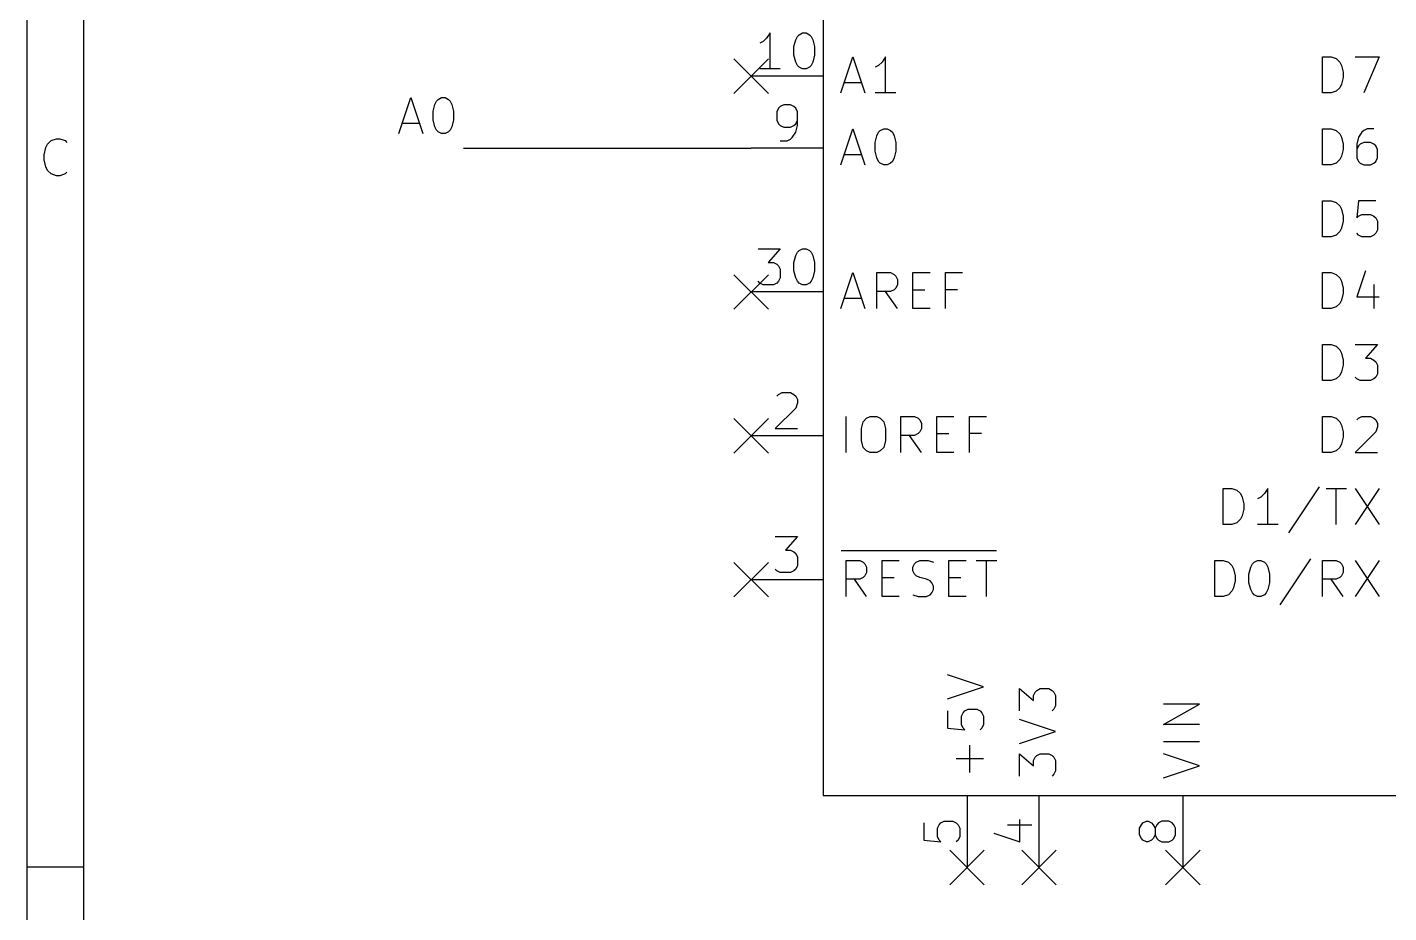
# Model space of a CAD drawing. Extents: x 0.4 to 11.3, y -7.9 to -0.4.
# Drawn here: x 0.394 to 2.286, y -6.363 to -5.132 of the extents above; entities that cross this region are included whole.
import ezdxf

# ---------------------------------------------------------------- set-up
doc = ezdxf.new("R2010")
doc.units = 0
doc.header["$MEASUREMENT"] = 0
for name, color, linetype in [('BLUE2', 5, 'CONTINUOUS'), ('CYAN2', 4, 'CONTINUOUS'), ('GRAY1', 251, 'CONTINUOUS'), ('GREEN3', 91, 'CONTINUOUS'), ('LYELLOW', 51, 'CONTINUOUS'), ('RED2', 1, 'CONTINUOUS'), ('RED3', 11, 'CONTINUOUS')]:
    doc.layers.add(name, color=color, linetype=linetype)

msp = doc.modelspace()

# ---------------------------------------------------------------- linework, layer by layer
at = {"layer": 'BLUE2', "linetype": 'CONTINUOUS'}
for p, q in [((1.376, -5.176), (1.424, -5.224)), ((1.424, -5.176), (1.376, -5.224)), ((1.376, -5.476), (1.424, -5.524)), ((1.424, -5.476), (1.376, -5.524)), ((1.376, -5.676), (1.424, -5.724)), ((1.424, -5.676), (1.376, -5.724)), ((1.376, -5.876), (1.424, -5.924)), ((1.424, -5.876), (1.376, -5.924)), ((1.676, -6.276), (1.724, -6.324)), ((1.724, -6.276), (1.676, -6.324)), ((1.776, -6.276), (1.824, -6.324)), ((1.824, -6.276), (1.776, -6.324)), ((1.976, -6.276), (2.024, -6.324)), ((2.024, -6.276), (1.976, -6.324))]:
    msp.add_line(p, q, dxfattribs=at)
at = {"layer": 'CYAN2', "linetype": 'CONTINUOUS'}
for p, q in [((1.5248, -5.2231), (1.5414, -5.1731)), ((1.5248, -5.2231), (1.5414, -5.1731)), ((1.5414, -5.1731), (1.5581, -5.2231)), ((1.5414, -5.1731), (1.5581, -5.2231)), ((1.5771, -5.185), (1.5724, -5.1874)), ((1.5771, -5.185), (1.5724, -5.1874)), ((1.5819, -5.1803), (1.5771, -5.185)), ((1.5819, -5.1803), (1.5771, -5.185)), ((1.5867, -5.1731), (1.5819, -5.1803)), ((1.5867, -5.1731), (1.5819, -5.1803)), ((1.5867, -5.2231), (1.5867, -5.1731)), ((1.5867, -5.2231), (1.5867, -5.1731)), ((2.1943, -5.2231), (2.1943, -5.1731)), ((2.1943, -5.1731), (2.2062, -5.1731)), ((2.1943, -5.2231), (2.1943, -5.1731)), ((2.1943, -5.1731), (2.2062, -5.1731)), ((2.2062, -5.1731), (2.2133, -5.1755)), ((2.2062, -5.1731), (2.2133, -5.1755)), ((2.2133, -5.1755), (2.2181, -5.1803)), ((2.2133, -5.1755), (2.2181, -5.1803)), ((2.2181, -5.1803), (2.2205, -5.185)), ((2.2181, -5.1803), (2.2205, -5.185)), ((2.2205, -5.185), (2.2229, -5.1946)), ((2.2205, -5.185), (2.2229, -5.1946)), ((2.2395, -5.1731), (2.2729, -5.1731)), ((2.2395, -5.1731), (2.2729, -5.1731)), ((2.2729, -5.1731), (2.2514, -5.2231)), ((2.2729, -5.1731), (2.2514, -5.2231)), ((2.2229, -5.2017), (2.2205, -5.2112)), ((2.2229, -5.2017), (2.2205, -5.2112)), ((2.2229, -5.1946), (2.2229, -5.2017)), ((2.2229, -5.1946), (2.2229, -5.2017)), ((1.5295, -5.2088), (1.5533, -5.2088)), ((1.5295, -5.2088), (1.5533, -5.2088)), ((1.601, -5.2231), (1.5724, -5.2231)), ((1.601, -5.2231), (1.5724, -5.2231)), ((2.2062, -5.2231), (2.1943, -5.2231)), ((2.2062, -5.2231), (2.1943, -5.2231)), ((2.2133, -5.2208), (2.2062, -5.2231)), ((2.2133, -5.2208), (2.2062, -5.2231)), ((2.2181, -5.216), (2.2133, -5.2208)), ((2.2181, -5.216), (2.2133, -5.2208)), ((2.2205, -5.2112), (2.2181, -5.216)), ((2.2205, -5.2112), (2.2181, -5.216)), ((1.5248, -5.3231), (1.5414, -5.2731)), ((1.5248, -5.3231), (1.5414, -5.2731)), ((1.5414, -5.2731), (1.5581, -5.3231)), ((1.5414, -5.2731), (1.5581, -5.3231)), ((1.5748, -5.2827), (1.5771, -5.2779)), ((1.5748, -5.2827), (1.5771, -5.2779)), ((1.5771, -5.2779), (1.5795, -5.2755)), ((1.5771, -5.2779), (1.5795, -5.2755)), ((1.5795, -5.2755), (1.5843, -5.2731)), ((1.5795, -5.2755), (1.5843, -5.2731)), ((1.5843, -5.2731), (1.589, -5.2731)), ((1.5843, -5.2731), (1.589, -5.2731)), ((1.589, -5.2731), (1.5938, -5.2755)), ((1.589, -5.2731), (1.5938, -5.2755)), ((1.5938, -5.2755), (1.5962, -5.2779)), ((1.5938, -5.2755), (1.5962, -5.2779)), ((1.5962, -5.2779), (1.5986, -5.2827)), ((1.5962, -5.2779), (1.5986, -5.2827)), ((2.1943, -5.3231), (2.1943, -5.2731)), ((2.1943, -5.2731), (2.2062, -5.2731)), ((2.1943, -5.3231), (2.1943, -5.2731)), ((2.1943, -5.2731), (2.2062, -5.2731)), ((2.2062, -5.2731), (2.2133, -5.2755)), ((2.2062, -5.2731), (2.2133, -5.2755)), ((2.2133, -5.2755), (2.2181, -5.2803)), ((2.2133, -5.2755), (2.2181, -5.2803)), ((2.249, -5.2779), (2.2443, -5.285)), ((2.249, -5.2779), (2.2443, -5.285)), ((2.2514, -5.2755), (2.249, -5.2779)), ((2.2514, -5.2755), (2.249, -5.2779)), ((2.2562, -5.2731), (2.2514, -5.2755)), ((2.2562, -5.2731), (2.2514, -5.2755)), ((2.2657, -5.2731), (2.2562, -5.2731)), ((2.2657, -5.2731), (2.2562, -5.2731)), ((1.5724, -5.2922), (1.5748, -5.2827)), ((1.5724, -5.2922), (1.5748, -5.2827)), ((1.5724, -5.3041), (1.5724, -5.2922)), ((1.5724, -5.3041), (1.5724, -5.2922)), ((1.5986, -5.2827), (1.601, -5.2922)), ((1.5986, -5.2827), (1.601, -5.2922)), ((1.601, -5.2922), (1.601, -5.3041)), ((1.601, -5.2922), (1.601, -5.3041)), ((2.2181, -5.2803), (2.2205, -5.285)), ((2.2181, -5.2803), (2.2205, -5.285)), ((2.2205, -5.285), (2.2229, -5.2946)), ((2.2205, -5.285), (2.2229, -5.2946)), ((2.2229, -5.2946), (2.2229, -5.3017)), ((2.2229, -5.2946), (2.2229, -5.3017)), ((2.2443, -5.285), (2.2419, -5.2946)), ((2.2443, -5.285), (2.2419, -5.2946)), ((2.2419, -5.2946), (2.2419, -5.3136)), ((2.2419, -5.2946), (2.2419, -5.3136)), ((2.2443, -5.2969), (2.2419, -5.3017)), ((2.2443, -5.2969), (2.2419, -5.3017)), ((2.2467, -5.2946), (2.2443, -5.2969)), ((2.2467, -5.2946), (2.2443, -5.2969)), ((2.2514, -5.2922), (2.2467, -5.2946)), ((2.2514, -5.2922), (2.2467, -5.2946)), ((2.261, -5.2922), (2.2514, -5.2922)), ((2.261, -5.2922), (2.2514, -5.2922)), ((2.2657, -5.2946), (2.261, -5.2922)), ((2.2657, -5.2946), (2.261, -5.2922)), ((2.2681, -5.2969), (2.2657, -5.2946)), ((2.2681, -5.2969), (2.2657, -5.2946)), ((2.2705, -5.3017), (2.2681, -5.2969)), ((2.2705, -5.3017), (2.2681, -5.2969)), ((1.5295, -5.3088), (1.5533, -5.3088)), ((1.5295, -5.3088), (1.5533, -5.3088)), ((1.5748, -5.3136), (1.5724, -5.3041)), ((1.5748, -5.3136), (1.5724, -5.3041)), ((1.5771, -5.3184), (1.5748, -5.3136)), ((1.5771, -5.3184), (1.5748, -5.3136)), ((1.5986, -5.3136), (1.5962, -5.3184)), ((1.5986, -5.3136), (1.5962, -5.3184)), ((1.601, -5.3041), (1.5986, -5.3136)), ((1.601, -5.3041), (1.5986, -5.3136)), ((2.2181, -5.316), (2.2133, -5.3208)), ((2.2181, -5.316), (2.2133, -5.3208)), ((2.2205, -5.3112), (2.2181, -5.316)), ((2.2205, -5.3112), (2.2181, -5.316)), ((2.2229, -5.3017), (2.2205, -5.3112)), ((2.2229, -5.3017), (2.2205, -5.3112)), ((2.2419, -5.3136), (2.2443, -5.3184)), ((2.2419, -5.3136), (2.2443, -5.3184)), ((2.2681, -5.3184), (2.2705, -5.3136)), ((2.2681, -5.3184), (2.2705, -5.3136)), ((2.2705, -5.3136), (2.2705, -5.3017)), ((2.2705, -5.3136), (2.2705, -5.3017)), ((1.5795, -5.3208), (1.5771, -5.3184)), ((1.5795, -5.3208), (1.5771, -5.3184)), ((1.5843, -5.3231), (1.5795, -5.3208)), ((1.5843, -5.3231), (1.5795, -5.3208)), ((1.589, -5.3231), (1.5843, -5.3231)), ((1.589, -5.3231), (1.5843, -5.3231)), ((1.5938, -5.3208), (1.589, -5.3231)), ((1.5938, -5.3208), (1.589, -5.3231)), ((1.5962, -5.3184), (1.5938, -5.3208)), ((1.5962, -5.3184), (1.5938, -5.3208)), ((2.2062, -5.3231), (2.1943, -5.3231)), ((2.2062, -5.3231), (2.1943, -5.3231)), ((2.2133, -5.3208), (2.2062, -5.3231)), ((2.2133, -5.3208), (2.2062, -5.3231)), ((2.2443, -5.3184), (2.2467, -5.3208)), ((2.2443, -5.3184), (2.2467, -5.3208)), ((2.2467, -5.3208), (2.2514, -5.3231)), ((2.2467, -5.3208), (2.2514, -5.3231)), ((2.2514, -5.3231), (2.261, -5.3231)), ((2.2514, -5.3231), (2.261, -5.3231)), ((2.261, -5.3231), (2.2657, -5.3208)), ((2.261, -5.3231), (2.2657, -5.3208)), ((2.2657, -5.3208), (2.2681, -5.3184)), ((2.2657, -5.3208), (2.2681, -5.3184)), ((2.1943, -5.4231), (2.1943, -5.3731)), ((2.1943, -5.3731), (2.2062, -5.3731)), ((2.1943, -5.4231), (2.1943, -5.3731)), ((2.1943, -5.3731), (2.2062, -5.3731)), ((2.2062, -5.3731), (2.2133, -5.3755)), ((2.2062, -5.3731), (2.2133, -5.3755)), ((2.2443, -5.3731), (2.2419, -5.3969)), ((2.2443, -5.3731), (2.2419, -5.3969)), ((2.2681, -5.3731), (2.2443, -5.3731)), ((2.2681, -5.3731), (2.2443, -5.3731)), ((2.2133, -5.3755), (2.2181, -5.3803)), ((2.2133, -5.3755), (2.2181, -5.3803)), ((2.2181, -5.3803), (2.2205, -5.385)), ((2.2181, -5.3803), (2.2205, -5.385)), ((2.2205, -5.385), (2.2229, -5.3946)), ((2.2205, -5.385), (2.2229, -5.3946)), ((2.2443, -5.3946), (2.249, -5.3922)), ((2.2443, -5.3946), (2.249, -5.3922)), ((2.249, -5.3922), (2.261, -5.3922)), ((2.249, -5.3922), (2.261, -5.3922)), ((2.261, -5.3922), (2.2657, -5.3946)), ((2.261, -5.3922), (2.2657, -5.3946)), ((2.2205, -5.4112), (2.2181, -5.416)), ((2.2205, -5.4112), (2.2181, -5.416)), ((2.2229, -5.4017), (2.2205, -5.4112)), ((2.2229, -5.4017), (2.2205, -5.4112)), ((2.2229, -5.3946), (2.2229, -5.4017)), ((2.2229, -5.3946), (2.2229, -5.4017)), ((2.2419, -5.3969), (2.2443, -5.3946)), ((2.2419, -5.3969), (2.2443, -5.3946)), ((2.2657, -5.3946), (2.2681, -5.3969)), ((2.2657, -5.3946), (2.2681, -5.3969)), ((2.2681, -5.3969), (2.2705, -5.4017)), ((2.2681, -5.3969), (2.2705, -5.4017)), ((2.2705, -5.4017), (2.2705, -5.4136)), ((2.2705, -5.4017), (2.2705, -5.4136)), ((2.2062, -5.4231), (2.1943, -5.4231)), ((2.2062, -5.4231), (2.1943, -5.4231)), ((2.2133, -5.4208), (2.2062, -5.4231)), ((2.2133, -5.4208), (2.2062, -5.4231)), ((2.2181, -5.416), (2.2133, -5.4208)), ((2.2181, -5.416), (2.2133, -5.4208)), ((2.2443, -5.4208), (2.2419, -5.4184)), ((2.2443, -5.4208), (2.2419, -5.4184)), ((2.249, -5.4231), (2.2443, -5.4208)), ((2.249, -5.4231), (2.2443, -5.4208)), ((2.261, -5.4231), (2.249, -5.4231)), ((2.261, -5.4231), (2.249, -5.4231)), ((2.2657, -5.4208), (2.261, -5.4231)), ((2.2657, -5.4208), (2.261, -5.4231)), ((2.2681, -5.4184), (2.2657, -5.4208)), ((2.2681, -5.4184), (2.2657, -5.4208)), ((2.2705, -5.4136), (2.2681, -5.4184)), ((2.2705, -5.4136), (2.2681, -5.4184)), ((1.5248, -5.5231), (1.5414, -5.4731)), ((1.5248, -5.5231), (1.5414, -5.4731)), ((1.5414, -5.4731), (1.5581, -5.5231)), ((1.5414, -5.4731), (1.5581, -5.5231)), ((1.5748, -5.5231), (1.5748, -5.4731)), ((1.5748, -5.4731), (1.5938, -5.4731)), ((1.5748, -5.5231), (1.5748, -5.4731)), ((1.5748, -5.4731), (1.5938, -5.4731)), ((1.5938, -5.4731), (1.5986, -5.4755)), ((1.5938, -5.4731), (1.5986, -5.4755)), ((1.5986, -5.4755), (1.601, -5.4779)), ((1.5986, -5.4755), (1.601, -5.4779)), ((1.601, -5.4779), (1.6033, -5.4827)), ((1.601, -5.4779), (1.6033, -5.4827)), ((1.6033, -5.4827), (1.6033, -5.4898)), ((1.6033, -5.4827), (1.6033, -5.4898)), ((1.6248, -5.5231), (1.6248, -5.4731)), ((1.6248, -5.4731), (1.6486, -5.4731)), ((1.6248, -5.5231), (1.6248, -5.4731)), ((1.6248, -5.4731), (1.6486, -5.4731)), ((1.67, -5.5231), (1.67, -5.4731)), ((1.67, -5.4731), (1.6938, -5.4731)), ((1.67, -5.5231), (1.67, -5.4731)), ((1.67, -5.4731), (1.6938, -5.4731)), ((2.1943, -5.5231), (2.1943, -5.4731)), ((2.1943, -5.4731), (2.2062, -5.4731)), ((2.1943, -5.5231), (2.1943, -5.4731)), ((2.1943, -5.4731), (2.2062, -5.4731)), ((2.2062, -5.4731), (2.2133, -5.4755)), ((2.2062, -5.4731), (2.2133, -5.4755)), ((2.2133, -5.4755), (2.2181, -5.4803)), ((2.2133, -5.4755), (2.2181, -5.4803)), ((2.2181, -5.4803), (2.2205, -5.485)), ((2.2181, -5.4803), (2.2205, -5.485)), ((2.2205, -5.485), (2.2229, -5.4946)), ((2.2205, -5.485), (2.2229, -5.4946)), ((2.2538, -5.4708), (2.2419, -5.5065)), ((2.2538, -5.4708), (2.2419, -5.5065)), ((1.5938, -5.4993), (1.5748, -5.4993)), ((1.5938, -5.4993), (1.5748, -5.4993)), ((1.6033, -5.5231), (1.5867, -5.4993)), ((1.6033, -5.5231), (1.5867, -5.4993)), ((1.5986, -5.4969), (1.5938, -5.4993)), ((1.5986, -5.4969), (1.5938, -5.4993)), ((1.601, -5.4946), (1.5986, -5.4969)), ((1.601, -5.4946), (1.5986, -5.4969)), ((1.6033, -5.4898), (1.601, -5.4946)), ((1.6033, -5.4898), (1.601, -5.4946)), ((1.6248, -5.4969), (1.6414, -5.4969)), ((1.6248, -5.4969), (1.6414, -5.4969)), ((1.6867, -5.4969), (1.67, -5.4969)), ((1.6867, -5.4969), (1.67, -5.4969)), ((2.2229, -5.5017), (2.2205, -5.5112)), ((2.2229, -5.5017), (2.2205, -5.5112)), ((2.2229, -5.4946), (2.2229, -5.5017)), ((2.2229, -5.4946), (2.2229, -5.5017)), ((2.2419, -5.5065), (2.2729, -5.5065)), ((2.2419, -5.5065), (2.2729, -5.5065)), ((2.2657, -5.4898), (2.2657, -5.5231)), ((2.2657, -5.4898), (2.2657, -5.5231)), ((1.5295, -5.5088), (1.5533, -5.5088)), ((1.5295, -5.5088), (1.5533, -5.5088)), ((1.6486, -5.5231), (1.6248, -5.5231)), ((1.6486, -5.5231), (1.6248, -5.5231)), ((2.2062, -5.5231), (2.1943, -5.5231)), ((2.2062, -5.5231), (2.1943, -5.5231)), ((2.2133, -5.5208), (2.2062, -5.5231)), ((2.2133, -5.5208), (2.2062, -5.5231)), ((2.2181, -5.516), (2.2133, -5.5208)), ((2.2181, -5.516), (2.2133, -5.5208)), ((2.2205, -5.5112), (2.2181, -5.516)), ((2.2205, -5.5112), (2.2181, -5.516)), ((2.1943, -5.6231), (2.1943, -5.5731)), ((2.1943, -5.5731), (2.2062, -5.5731)), ((2.1943, -5.6231), (2.1943, -5.5731)), ((2.1943, -5.5731), (2.2062, -5.5731)), ((2.2062, -5.5731), (2.2133, -5.5755)), ((2.2062, -5.5731), (2.2133, -5.5755)), ((2.2133, -5.5755), (2.2181, -5.5803)), ((2.2133, -5.5755), (2.2181, -5.5803)), ((2.2181, -5.5803), (2.2205, -5.585)), ((2.2181, -5.5803), (2.2205, -5.585)), ((2.2395, -5.5731), (2.2705, -5.5731)), ((2.2395, -5.5731), (2.2705, -5.5731)), ((2.2705, -5.5731), (2.2538, -5.5922)), ((2.2705, -5.5731), (2.2538, -5.5922)), ((2.2205, -5.585), (2.2229, -5.5946)), ((2.2205, -5.585), (2.2229, -5.5946)), ((2.2229, -5.6017), (2.2205, -5.6112)), ((2.2229, -5.6017), (2.2205, -5.6112)), ((2.2229, -5.5946), (2.2229, -5.6017)), ((2.2229, -5.5946), (2.2229, -5.6017)), ((2.2538, -5.5922), (2.261, -5.5922)), ((2.2538, -5.5922), (2.261, -5.5922)), ((2.261, -5.5922), (2.2657, -5.5946)), ((2.261, -5.5922), (2.2657, -5.5946)), ((2.2657, -5.5946), (2.2681, -5.5969)), ((2.2657, -5.5946), (2.2681, -5.5969)), ((2.2681, -5.5969), (2.2705, -5.6017)), ((2.2681, -5.5969), (2.2705, -5.6017)), ((2.2705, -5.6017), (2.2705, -5.6136)), ((2.2705, -5.6017), (2.2705, -5.6136)), ((2.2133, -5.6208), (2.2062, -5.6231)), ((2.2133, -5.6208), (2.2062, -5.6231)), ((2.2181, -5.616), (2.2133, -5.6208)), ((2.2181, -5.616), (2.2133, -5.6208)), ((2.2205, -5.6112), (2.2181, -5.616)), ((2.2205, -5.6112), (2.2181, -5.616)), ((2.2419, -5.6208), (2.2395, -5.6184)), ((2.2419, -5.6208), (2.2395, -5.6184)), ((2.2467, -5.6231), (2.2419, -5.6208)), ((2.2467, -5.6231), (2.2419, -5.6208)), ((2.2657, -5.6208), (2.261, -5.6231)), ((2.2657, -5.6208), (2.261, -5.6231)), ((2.2681, -5.6184), (2.2657, -5.6208)), ((2.2681, -5.6184), (2.2657, -5.6208)), ((2.2705, -5.6136), (2.2681, -5.6184)), ((2.2705, -5.6136), (2.2681, -5.6184)), ((2.2062, -5.6231), (2.1943, -5.6231)), ((2.2062, -5.6231), (2.1943, -5.6231)), ((2.261, -5.6231), (2.2467, -5.6231)), ((2.261, -5.6231), (2.2467, -5.6231)), ((1.5319, -5.7231), (1.5319, -5.6731)), ((1.5319, -5.7231), (1.5319, -5.6731)), ((1.5557, -5.6803), (1.5605, -5.6755)), ((1.5557, -5.6803), (1.5605, -5.6755)), ((1.5605, -5.6755), (1.5652, -5.6731)), ((1.5605, -5.6755), (1.5652, -5.6731)), ((1.5652, -5.6731), (1.5748, -5.6731)), ((1.5652, -5.6731), (1.5748, -5.6731)), ((1.5748, -5.6731), (1.5795, -5.6755)), ((1.5748, -5.6731), (1.5795, -5.6755)), ((1.5795, -5.6755), (1.5843, -5.6803)), ((1.5795, -5.6755), (1.5843, -5.6803)), ((1.6081, -5.7231), (1.6081, -5.6731)), ((1.6081, -5.6731), (1.6271, -5.6731)), ((1.6081, -5.7231), (1.6081, -5.6731)), ((1.6081, -5.6731), (1.6271, -5.6731)), ((1.6271, -5.6731), (1.6319, -5.6755)), ((1.6271, -5.6731), (1.6319, -5.6755)), ((1.6319, -5.6755), (1.6343, -5.6779)), ((1.6319, -5.6755), (1.6343, -5.6779)), ((1.6581, -5.7231), (1.6581, -5.6731)), ((1.6581, -5.6731), (1.6819, -5.6731)), ((1.6581, -5.7231), (1.6581, -5.6731)), ((1.6581, -5.6731), (1.6819, -5.6731)), ((1.7033, -5.7231), (1.7033, -5.6731)), ((1.7033, -5.6731), (1.7271, -5.6731)), ((1.7033, -5.7231), (1.7033, -5.6731)), ((1.7033, -5.6731), (1.7271, -5.6731)), ((2.1943, -5.7231), (2.1943, -5.6731)), ((2.1943, -5.6731), (2.2062, -5.6731)), ((2.1943, -5.7231), (2.1943, -5.6731)), ((2.1943, -5.6731), (2.2062, -5.6731)), ((2.2062, -5.6731), (2.2133, -5.6755)), ((2.2062, -5.6731), (2.2133, -5.6755)), ((2.2133, -5.6755), (2.2181, -5.6803)), ((2.2133, -5.6755), (2.2181, -5.6803)), ((2.2419, -5.6779), (2.2443, -5.6755)), ((2.2419, -5.6779), (2.2443, -5.6755)), ((2.2443, -5.6755), (2.249, -5.6731)), ((2.2443, -5.6755), (2.249, -5.6731)), ((2.249, -5.6731), (2.261, -5.6731)), ((2.249, -5.6731), (2.261, -5.6731)), ((2.261, -5.6731), (2.2657, -5.6755)), ((2.261, -5.6731), (2.2657, -5.6755)), ((2.2657, -5.6755), (2.2681, -5.6779)), ((2.2657, -5.6755), (2.2681, -5.6779)), ((1.5533, -5.6898), (1.5557, -5.6803)), ((1.5533, -5.6898), (1.5557, -5.6803)), ((1.5533, -5.7065), (1.5533, -5.6898)), ((1.5533, -5.7065), (1.5533, -5.6898)), ((1.5843, -5.6803), (1.5867, -5.6898)), ((1.5843, -5.6803), (1.5867, -5.6898)), ((1.5867, -5.6898), (1.5867, -5.7065)), ((1.5867, -5.6898), (1.5867, -5.7065)), ((1.6343, -5.6946), (1.6319, -5.6969)), ((1.6343, -5.6946), (1.6319, -5.6969)), ((1.6343, -5.6779), (1.6367, -5.6827)), ((1.6343, -5.6779), (1.6367, -5.6827)), ((1.6367, -5.6898), (1.6343, -5.6946)), ((1.6367, -5.6898), (1.6343, -5.6946)), ((1.6367, -5.6827), (1.6367, -5.6898)), ((1.6367, -5.6827), (1.6367, -5.6898)), ((2.2181, -5.6803), (2.2205, -5.685)), ((2.2181, -5.6803), (2.2205, -5.685)), ((2.2205, -5.685), (2.2229, -5.6946)), ((2.2205, -5.685), (2.2229, -5.6946)), ((2.2229, -5.6946), (2.2229, -5.7017)), ((2.2229, -5.6946), (2.2229, -5.7017)), ((2.2681, -5.6946), (2.2395, -5.7231)), ((2.2681, -5.6946), (2.2395, -5.7231)), ((2.2681, -5.6779), (2.2705, -5.6827)), ((2.2681, -5.6779), (2.2705, -5.6827)), ((2.2705, -5.6874), (2.2681, -5.6946)), ((2.2705, -5.6874), (2.2681, -5.6946)), ((2.2705, -5.6827), (2.2705, -5.6874)), ((2.2705, -5.6827), (2.2705, -5.6874)), ((1.5557, -5.716), (1.5533, -5.7065)), ((1.5557, -5.716), (1.5533, -5.7065)), ((1.5867, -5.7065), (1.5843, -5.716)), ((1.5867, -5.7065), (1.5843, -5.716)), ((1.6271, -5.6993), (1.6081, -5.6993)), ((1.6271, -5.6993), (1.6081, -5.6993)), ((1.6367, -5.7231), (1.62, -5.6993)), ((1.6367, -5.7231), (1.62, -5.6993)), ((1.6319, -5.6969), (1.6271, -5.6993)), ((1.6319, -5.6969), (1.6271, -5.6993)), ((1.6581, -5.6969), (1.6748, -5.6969)), ((1.6581, -5.6969), (1.6748, -5.6969)), ((1.72, -5.6969), (1.7033, -5.6969)), ((1.72, -5.6969), (1.7033, -5.6969)), ((2.2205, -5.7112), (2.2181, -5.716)), ((2.2205, -5.7112), (2.2181, -5.716)), ((2.2229, -5.7017), (2.2205, -5.7112)), ((2.2229, -5.7017), (2.2205, -5.7112)), ((1.5605, -5.7208), (1.5557, -5.716)), ((1.5605, -5.7208), (1.5557, -5.716)), ((1.5652, -5.7231), (1.5605, -5.7208)), ((1.5652, -5.7231), (1.5605, -5.7208)), ((1.5748, -5.7231), (1.5652, -5.7231)), ((1.5748, -5.7231), (1.5652, -5.7231)), ((1.5795, -5.7208), (1.5748, -5.7231)), ((1.5795, -5.7208), (1.5748, -5.7231)), ((1.5843, -5.716), (1.5795, -5.7208)), ((1.5843, -5.716), (1.5795, -5.7208)), ((1.6819, -5.7231), (1.6581, -5.7231)), ((1.6819, -5.7231), (1.6581, -5.7231)), ((2.2062, -5.7231), (2.1943, -5.7231)), ((2.2062, -5.7231), (2.1943, -5.7231)), ((2.2133, -5.7208), (2.2062, -5.7231)), ((2.2133, -5.7208), (2.2062, -5.7231)), ((2.2181, -5.716), (2.2133, -5.7208)), ((2.2181, -5.716), (2.2133, -5.7208)), ((2.2395, -5.7231), (2.2705, -5.7231)), ((2.2395, -5.7231), (2.2705, -5.7231)), ((2.1895, -5.7708), (2.1467, -5.835)), ((2.1895, -5.7708), (2.1467, -5.835)), ((2.0562, -5.8231), (2.0562, -5.7731)), ((2.0562, -5.7731), (2.0681, -5.7731)), ((2.0562, -5.8231), (2.0562, -5.7731)), ((2.0562, -5.7731), (2.0681, -5.7731)), ((2.0681, -5.7731), (2.0752, -5.7755)), ((2.0681, -5.7731), (2.0752, -5.7755)), ((2.0752, -5.7755), (2.08, -5.7803)), ((2.0752, -5.7755), (2.08, -5.7803)), ((2.08, -5.7803), (2.0824, -5.785)), ((2.08, -5.7803), (2.0824, -5.785)), ((2.0824, -5.785), (2.0848, -5.7946)), ((2.0824, -5.785), (2.0848, -5.7946)), ((2.1086, -5.785), (2.1038, -5.7874)), ((2.1086, -5.785), (2.1038, -5.7874)), ((2.1133, -5.7803), (2.1086, -5.785)), ((2.1133, -5.7803), (2.1086, -5.785)), ((2.1181, -5.7731), (2.1133, -5.7803)), ((2.1181, -5.7731), (2.1133, -5.7803)), ((2.1181, -5.8231), (2.1181, -5.7731)), ((2.1181, -5.8231), (2.1181, -5.7731)), ((2.199, -5.7731), (2.2276, -5.7731)), ((2.199, -5.7731), (2.2276, -5.7731)), ((2.2133, -5.8231), (2.2133, -5.7731)), ((2.2133, -5.8231), (2.2133, -5.7731)), ((2.2395, -5.7731), (2.2729, -5.8231)), ((2.2729, -5.7731), (2.2395, -5.8231)), ((2.2395, -5.7731), (2.2729, -5.8231)), ((2.2729, -5.7731), (2.2395, -5.8231)), ((2.0848, -5.8017), (2.0824, -5.8112)), ((2.0848, -5.8017), (2.0824, -5.8112)), ((2.0848, -5.7946), (2.0848, -5.8017)), ((2.0848, -5.7946), (2.0848, -5.8017)), ((2.0681, -5.8231), (2.0562, -5.8231)), ((2.0681, -5.8231), (2.0562, -5.8231)), ((2.0752, -5.8208), (2.0681, -5.8231)), ((2.0752, -5.8208), (2.0681, -5.8231)), ((2.08, -5.816), (2.0752, -5.8208)), ((2.08, -5.816), (2.0752, -5.8208)), ((2.0824, -5.8112), (2.08, -5.816)), ((2.0824, -5.8112), (2.08, -5.816)), ((2.1324, -5.8231), (2.1038, -5.8231)), ((2.1324, -5.8231), (2.1038, -5.8231)), ((1.525, -5.8593), (1.7412, -5.8593)), ((1.525, -5.8593), (1.7412, -5.8593)), ((1.5319, -5.9231), (1.5319, -5.8731)), ((1.5319, -5.8731), (1.5509, -5.8731)), ((1.5319, -5.9231), (1.5319, -5.8731)), ((1.5319, -5.8731), (1.5509, -5.8731)), ((1.5509, -5.8731), (1.5557, -5.8755)), ((1.5509, -5.8731), (1.5557, -5.8755)), ((1.5557, -5.8755), (1.5581, -5.8779)), ((1.5557, -5.8755), (1.5581, -5.8779)), ((1.5581, -5.8779), (1.5605, -5.8827)), ((1.5581, -5.8779), (1.5605, -5.8827)), ((1.5605, -5.8827), (1.5605, -5.8898)), ((1.5605, -5.8827), (1.5605, -5.8898)), ((1.5819, -5.9231), (1.5819, -5.8731)), ((1.5819, -5.8731), (1.6057, -5.8731)), ((1.5819, -5.9231), (1.5819, -5.8731)), ((1.5819, -5.8731), (1.6057, -5.8731)), ((1.6248, -5.8827), (1.6271, -5.8779)), ((1.6248, -5.8827), (1.6271, -5.8779)), ((1.6248, -5.8874), (1.6248, -5.8827)), ((1.6248, -5.8874), (1.6248, -5.8827)), ((1.6271, -5.8779), (1.6295, -5.8755)), ((1.6271, -5.8779), (1.6295, -5.8755)), ((1.6295, -5.8755), (1.6343, -5.8731)), ((1.6295, -5.8755), (1.6343, -5.8731)), ((1.6343, -5.8731), (1.6462, -5.8731)), ((1.6343, -5.8731), (1.6462, -5.8731)), ((1.6462, -5.8731), (1.6533, -5.8755)), ((1.6462, -5.8731), (1.6533, -5.8755)), ((1.6748, -5.9231), (1.6748, -5.8731)), ((1.6748, -5.8731), (1.6986, -5.8731)), ((1.6748, -5.9231), (1.6748, -5.8731)), ((1.6748, -5.8731), (1.6986, -5.8731)), ((1.7129, -5.8731), (1.7414, -5.8731)), ((1.7129, -5.8731), (1.7414, -5.8731)), ((1.7271, -5.9231), (1.7271, -5.8731)), ((1.7271, -5.9231), (1.7271, -5.8731)), ((2.0443, -5.9231), (2.0443, -5.8731)), ((2.0443, -5.8731), (2.0562, -5.8731)), ((2.0443, -5.9231), (2.0443, -5.8731)), ((2.0443, -5.8731), (2.0562, -5.8731)), ((2.0562, -5.8731), (2.0633, -5.8755)), ((2.0562, -5.8731), (2.0633, -5.8755)), ((2.0633, -5.8755), (2.0681, -5.8803)), ((2.0633, -5.8755), (2.0681, -5.8803)), ((2.0681, -5.8803), (2.0705, -5.885)), ((2.0681, -5.8803), (2.0705, -5.885)), ((2.0705, -5.885), (2.0729, -5.8946)), ((2.0705, -5.885), (2.0729, -5.8946)), ((2.0919, -5.8922), (2.0943, -5.8827)), ((2.0919, -5.8922), (2.0943, -5.8827)), ((2.0943, -5.8827), (2.0967, -5.8779)), ((2.0943, -5.8827), (2.0967, -5.8779)), ((2.0967, -5.8779), (2.099, -5.8755)), ((2.0967, -5.8779), (2.099, -5.8755)), ((2.099, -5.8755), (2.1038, -5.8731)), ((2.099, -5.8755), (2.1038, -5.8731)), ((2.1038, -5.8731), (2.1086, -5.8731)), ((2.1038, -5.8731), (2.1086, -5.8731)), ((2.1086, -5.8731), (2.1133, -5.8755)), ((2.1086, -5.8731), (2.1133, -5.8755)), ((2.1133, -5.8755), (2.1157, -5.8779)), ((2.1133, -5.8755), (2.1157, -5.8779)), ((2.1157, -5.8779), (2.1181, -5.8827)), ((2.1157, -5.8779), (2.1181, -5.8827)), ((2.1181, -5.8827), (2.1205, -5.8922)), ((2.1181, -5.8827), (2.1205, -5.8922)), ((2.1776, -5.8708), (2.1348, -5.935)), ((2.1776, -5.8708), (2.1348, -5.935)), ((2.1943, -5.9231), (2.1943, -5.8731)), ((2.1943, -5.8731), (2.2133, -5.8731)), ((2.1943, -5.9231), (2.1943, -5.8731)), ((2.1943, -5.8731), (2.2133, -5.8731)), ((2.2133, -5.8731), (2.2181, -5.8755)), ((2.2133, -5.8731), (2.2181, -5.8755)), ((2.2181, -5.8755), (2.2205, -5.8779)), ((2.2181, -5.8755), (2.2205, -5.8779)), ((2.2205, -5.8779), (2.2229, -5.8827)), ((2.2205, -5.8779), (2.2229, -5.8827)), ((2.2229, -5.8827), (2.2229, -5.8898)), ((2.2229, -5.8827), (2.2229, -5.8898)), ((2.2395, -5.8731), (2.2729, -5.9231)), ((2.2729, -5.8731), (2.2395, -5.9231)), ((2.2395, -5.8731), (2.2729, -5.9231)), ((2.2729, -5.8731), (2.2395, -5.9231)), ((1.5509, -5.8993), (1.5319, -5.8993)), ((1.5509, -5.8993), (1.5319, -5.8993)), ((1.5605, -5.9231), (1.5438, -5.8993)), ((1.5605, -5.9231), (1.5438, -5.8993)), ((1.5557, -5.8969), (1.5509, -5.8993)), ((1.5557, -5.8969), (1.5509, -5.8993)), ((1.5581, -5.8946), (1.5557, -5.8969)), ((1.5581, -5.8946), (1.5557, -5.8969)), ((1.5605, -5.8898), (1.5581, -5.8946)), ((1.5605, -5.8898), (1.5581, -5.8946)), ((1.5819, -5.8969), (1.5986, -5.8969)), ((1.5819, -5.8969), (1.5986, -5.8969)), ((1.6271, -5.8922), (1.6248, -5.8874)), ((1.6271, -5.8922), (1.6248, -5.8874)), ((1.6295, -5.8946), (1.6271, -5.8922)), ((1.6295, -5.8946), (1.6271, -5.8922)), ((1.6343, -5.8969), (1.6295, -5.8946)), ((1.6343, -5.8969), (1.6295, -5.8946)), ((1.6438, -5.8993), (1.6343, -5.8969)), ((1.6438, -5.8993), (1.6343, -5.8969)), ((1.6486, -5.9017), (1.6438, -5.8993)), ((1.6486, -5.9017), (1.6438, -5.8993)), ((1.6509, -5.9041), (1.6486, -5.9017)), ((1.6509, -5.9041), (1.6486, -5.9017)), ((1.6533, -5.9088), (1.6509, -5.9041)), ((1.6533, -5.9088), (1.6509, -5.9041)), ((1.6748, -5.8969), (1.6914, -5.8969)), ((1.6748, -5.8969), (1.6914, -5.8969)), ((2.0729, -5.9017), (2.0705, -5.9112)), ((2.0729, -5.9017), (2.0705, -5.9112)), ((2.0729, -5.8946), (2.0729, -5.9017)), ((2.0729, -5.8946), (2.0729, -5.9017)), ((2.0919, -5.9041), (2.0919, -5.8922)), ((2.0919, -5.9041), (2.0919, -5.8922)), ((2.0943, -5.9136), (2.0919, -5.9041)), ((2.0943, -5.9136), (2.0919, -5.9041)), ((2.1205, -5.9041), (2.1181, -5.9136)), ((2.1205, -5.9041), (2.1181, -5.9136)), ((2.1205, -5.8922), (2.1205, -5.9041)), ((2.1205, -5.8922), (2.1205, -5.9041)), ((2.2133, -5.8993), (2.1943, -5.8993)), ((2.2133, -5.8993), (2.1943, -5.8993)), ((2.2229, -5.9231), (2.2062, -5.8993)), ((2.2229, -5.9231), (2.2062, -5.8993)), ((2.2181, -5.8969), (2.2133, -5.8993)), ((2.2181, -5.8969), (2.2133, -5.8993)), ((2.2205, -5.8946), (2.2181, -5.8969)), ((2.2205, -5.8946), (2.2181, -5.8969)), ((2.2229, -5.8898), (2.2205, -5.8946)), ((2.2229, -5.8898), (2.2205, -5.8946)), ((1.6057, -5.9231), (1.5819, -5.9231)), ((1.6057, -5.9231), (1.5819, -5.9231)), ((1.6248, -5.9208), (1.6319, -5.9231)), ((1.6248, -5.9208), (1.6319, -5.9231)), ((1.6319, -5.9231), (1.6438, -5.9231)), ((1.6319, -5.9231), (1.6438, -5.9231)), ((1.6438, -5.9231), (1.6486, -5.9208)), ((1.6438, -5.9231), (1.6486, -5.9208)), ((1.6486, -5.9208), (1.6509, -5.9184)), ((1.6486, -5.9208), (1.6509, -5.9184)), ((1.6509, -5.9184), (1.6533, -5.9136)), ((1.6509, -5.9184), (1.6533, -5.9136)), ((1.6533, -5.9136), (1.6533, -5.9088)), ((1.6533, -5.9136), (1.6533, -5.9088)), ((1.6986, -5.9231), (1.6748, -5.9231)), ((1.6986, -5.9231), (1.6748, -5.9231)), ((2.0562, -5.9231), (2.0443, -5.9231)), ((2.0562, -5.9231), (2.0443, -5.9231)), ((2.0633, -5.9208), (2.0562, -5.9231)), ((2.0633, -5.9208), (2.0562, -5.9231)), ((2.0681, -5.916), (2.0633, -5.9208)), ((2.0681, -5.916), (2.0633, -5.9208)), ((2.0705, -5.9112), (2.0681, -5.916)), ((2.0705, -5.9112), (2.0681, -5.916)), ((2.0967, -5.9184), (2.0943, -5.9136)), ((2.0967, -5.9184), (2.0943, -5.9136)), ((2.099, -5.9208), (2.0967, -5.9184)), ((2.099, -5.9208), (2.0967, -5.9184)), ((2.1038, -5.9231), (2.099, -5.9208)), ((2.1038, -5.9231), (2.099, -5.9208)), ((2.1086, -5.9231), (2.1038, -5.9231)), ((2.1086, -5.9231), (2.1038, -5.9231)), ((2.1133, -5.9208), (2.1086, -5.9231)), ((2.1133, -5.9208), (2.1086, -5.9231)), ((2.1157, -5.9184), (2.1133, -5.9208)), ((2.1157, -5.9184), (2.1133, -5.9208)), ((2.1181, -5.9136), (2.1157, -5.9184)), ((2.1181, -5.9136), (2.1157, -5.9184)), ((1.7231, -6.049), (1.6731, -6.0324)), ((1.7231, -6.049), (1.6731, -6.0324)), ((1.6731, -6.0657), (1.7231, -6.049)), ((1.6731, -6.0657), (1.7231, -6.049)), ((1.7731, -6.0824), (1.7731, -6.0514)), ((1.7731, -6.0514), (1.7922, -6.0681)), ((1.7731, -6.0824), (1.7731, -6.0514)), ((1.7731, -6.0514), (1.7922, -6.0681)), ((1.7946, -6.0562), (1.7969, -6.0538)), ((1.7946, -6.0562), (1.7969, -6.0538)), ((1.7969, -6.0538), (1.8017, -6.0514)), ((1.7969, -6.0538), (1.8017, -6.0514)), ((1.8017, -6.0514), (1.8136, -6.0514)), ((1.8017, -6.0514), (1.8136, -6.0514)), ((1.8136, -6.0514), (1.8184, -6.0538)), ((1.8136, -6.0514), (1.8184, -6.0538)), ((1.8184, -6.0538), (1.8208, -6.0562)), ((1.8184, -6.0538), (1.8208, -6.0562)), ((1.7922, -6.0609), (1.7946, -6.0562)), ((1.7922, -6.0609), (1.7946, -6.0562)), ((1.7922, -6.0681), (1.7922, -6.0609)), ((1.7922, -6.0681), (1.7922, -6.0609)), ((1.8208, -6.0562), (1.8231, -6.0609)), ((1.8208, -6.0562), (1.8231, -6.0609)), ((1.8231, -6.0609), (1.8231, -6.0752)), ((1.8231, -6.0609), (1.8231, -6.0752)), ((1.9731, -6.1014), (2.0231, -6.0729)), ((2.0231, -6.0729), (1.9731, -6.0729)), ((1.9731, -6.1014), (2.0231, -6.0729)), ((2.0231, -6.0729), (1.9731, -6.0729)), ((1.6731, -6.0824), (1.6731, -6.1062)), ((1.6731, -6.0824), (1.6731, -6.1062)), ((1.6922, -6.0895), (1.6946, -6.0848)), ((1.6922, -6.0895), (1.6946, -6.0848)), ((1.6922, -6.1014), (1.6922, -6.0895)), ((1.6922, -6.1014), (1.6922, -6.0895)), ((1.6946, -6.0848), (1.6969, -6.0824)), ((1.6946, -6.0848), (1.6969, -6.0824)), ((1.6969, -6.0824), (1.7017, -6.08)), ((1.6969, -6.0824), (1.7017, -6.08)), ((1.7017, -6.08), (1.7136, -6.08)), ((1.7017, -6.08), (1.7136, -6.08)), ((1.7136, -6.08), (1.7184, -6.0824)), ((1.7136, -6.08), (1.7184, -6.0824)), ((1.7184, -6.0824), (1.7208, -6.0848)), ((1.7184, -6.0824), (1.7208, -6.0848)), ((1.7208, -6.0848), (1.7231, -6.0895)), ((1.7208, -6.0848), (1.7231, -6.0895)), ((1.7231, -6.0895), (1.7231, -6.1014)), ((1.7231, -6.0895), (1.7231, -6.1014)), ((1.8208, -6.08), (1.8184, -6.0824)), ((1.8208, -6.08), (1.8184, -6.0824)), ((1.8231, -6.0752), (1.8208, -6.08)), ((1.8231, -6.0752), (1.8208, -6.08)), ((1.6731, -6.1062), (1.6969, -6.1086)), ((1.6731, -6.1062), (1.6969, -6.1086)), ((1.6946, -6.1062), (1.6922, -6.1014)), ((1.6946, -6.1062), (1.6922, -6.1014)), ((1.6969, -6.1086), (1.6946, -6.1062)), ((1.6969, -6.1086), (1.6946, -6.1062)), ((1.7208, -6.1062), (1.7184, -6.1086)), ((1.7208, -6.1062), (1.7184, -6.1086)), ((1.7231, -6.1014), (1.7208, -6.1062)), ((1.7231, -6.1014), (1.7208, -6.1062)), ((1.8231, -6.111), (1.7731, -6.0943)), ((1.8231, -6.111), (1.7731, -6.0943)), ((1.7731, -6.1276), (1.8231, -6.111)), ((1.7731, -6.1276), (1.8231, -6.111)), ((2.0231, -6.1014), (1.9731, -6.1014)), ((2.0231, -6.1014), (1.9731, -6.1014)), ((1.7041, -6.1681), (1.7041, -6.13)), ((1.7041, -6.1681), (1.7041, -6.13)), ((2.0231, -6.1252), (1.9731, -6.1252)), ((2.0231, -6.1252), (1.9731, -6.1252)), ((1.7231, -6.149), (1.685, -6.149)), ((1.7231, -6.149), (1.685, -6.149)), ((1.7731, -6.1729), (1.7731, -6.1419)), ((1.7731, -6.1419), (1.7922, -6.1586)), ((1.7731, -6.1729), (1.7731, -6.1419)), ((1.7731, -6.1419), (1.7922, -6.1586)), ((1.7922, -6.1514), (1.7946, -6.1467)), ((1.7922, -6.1514), (1.7946, -6.1467)), ((1.7946, -6.1467), (1.7969, -6.1443)), ((1.7946, -6.1467), (1.7969, -6.1443)), ((1.7969, -6.1443), (1.8017, -6.1419)), ((1.7969, -6.1443), (1.8017, -6.1419)), ((1.8017, -6.1419), (1.8136, -6.1419)), ((1.8017, -6.1419), (1.8136, -6.1419)), ((1.8136, -6.1419), (1.8184, -6.1443)), ((1.8136, -6.1419), (1.8184, -6.1443)), ((1.8184, -6.1443), (1.8208, -6.1467)), ((1.8184, -6.1443), (1.8208, -6.1467)), ((1.8208, -6.1467), (1.8231, -6.1514)), ((1.8208, -6.1467), (1.8231, -6.1514)), ((2.0231, -6.1586), (1.9731, -6.1419)), ((2.0231, -6.1586), (1.9731, -6.1419)), ((1.7922, -6.1586), (1.7922, -6.1514)), ((1.7922, -6.1586), (1.7922, -6.1514)), ((1.8231, -6.1657), (1.8208, -6.1705)), ((1.8231, -6.1657), (1.8208, -6.1705)), ((1.8231, -6.1514), (1.8231, -6.1657)), ((1.8231, -6.1514), (1.8231, -6.1657)), ((1.9731, -6.1752), (2.0231, -6.1586)), ((1.9731, -6.1752), (2.0231, -6.1586)), ((1.8208, -6.1705), (1.8184, -6.1729)), ((1.8208, -6.1705), (1.8184, -6.1729))]:
    msp.add_line(p, q, dxfattribs=at)
at = {"layer": 'GRAY1', "linetype": 'CONTINUOUS'}
for p, q in [((0.9102, -5.2798), (0.9268, -5.2298)), ((0.9268, -5.2298), (0.9435, -5.2798)), ((0.9578, -5.2488), (0.9602, -5.2393)), ((0.9602, -5.2393), (0.9626, -5.2346)), ((0.9626, -5.2346), (0.9649, -5.2322)), ((0.9649, -5.2322), (0.9697, -5.2298)), ((0.9697, -5.2298), (0.9745, -5.2298)), ((0.9745, -5.2298), (0.9792, -5.2322)), ((0.9792, -5.2322), (0.9816, -5.2346)), ((0.9816, -5.2346), (0.984, -5.2393)), ((0.984, -5.2393), (0.9864, -5.2488)), ((0.9578, -5.2608), (0.9578, -5.2488)), ((0.9602, -5.2703), (0.9578, -5.2608)), ((0.9864, -5.2608), (0.984, -5.2703)), ((0.9864, -5.2488), (0.9864, -5.2608)), ((0.9149, -5.2655), (0.9387, -5.2655)), ((0.9626, -5.275), (0.9602, -5.2703)), ((0.9649, -5.2774), (0.9626, -5.275)), ((0.9697, -5.2798), (0.9649, -5.2774)), ((0.9745, -5.2798), (0.9697, -5.2798)), ((0.9792, -5.2774), (0.9745, -5.2798)), ((0.9816, -5.275), (0.9792, -5.2774)), ((0.984, -5.2703), (0.9816, -5.275))]:
    msp.add_line(p, q, dxfattribs=at)
at = {"layer": 'GREEN3', "linetype": 'CONTINUOUS'}
msp.add_line((1, -5.3), (1.4, -5.3), dxfattribs=at)
at = {"layer": 'LYELLOW', "linetype": 'CONTINUOUS'}
for p, q in [((1.5, -4.3), (1.5, -6.2)), ((1.5, -6.2), (2.3, -6.2))]:
    msp.add_line(p, q, dxfattribs=at)
at = {"layer": 'RED2', "linetype": 'CONTINUOUS'}
for p, q in [((0.3937, -7.8743), (0.3937, -0.3937)), ((0.4724, -7.7956), (0.4724, -0.4724)), ((1.5, -4.3), (1.5, -6.2)), ((1.5, -5.2), (1.4, -5.2)), ((1.5, -5.2), (1.4, -5.2)), ((0.4197, -5.2993), (0.4221, -5.2945)), ((0.4221, -5.2945), (0.427, -5.2896)), ((0.427, -5.2896), (0.4343, -5.2872)), ((0.4343, -5.2872), (0.4392, -5.2872)), ((0.4392, -5.2872), (0.4465, -5.2896)), ((0.4465, -5.2896), (0.4489, -5.292)), ((0.4172, -5.3091), (0.4197, -5.2993)), ((0.4172, -5.3164), (0.4172, -5.3091)), ((0.4197, -5.3261), (0.4172, -5.3164)), ((1.5, -5.3), (1.4, -5.3)), ((1.5, -5.3), (1.4, -5.3)), ((0.4221, -5.331), (0.4197, -5.3261)), ((0.427, -5.3359), (0.4221, -5.331)), ((0.4343, -5.3383), (0.427, -5.3359)), ((0.4465, -5.3359), (0.4392, -5.3383)), ((0.4489, -5.3335), (0.4465, -5.3359)), ((0.4392, -5.3383), (0.4343, -5.3383)), ((1.5, -5.5), (1.4, -5.5)), ((1.5, -5.5), (1.4, -5.5)), ((1.5, -5.7), (1.4, -5.7)), ((1.5, -5.7), (1.4, -5.7)), ((1.5, -5.9), (1.4, -5.9)), ((1.5, -5.9), (1.4, -5.9)), ((1.5, -6.2), (2.3, -6.2)), ((1.7, -6.2), (1.7, -6.3)), ((1.7, -6.2), (1.7, -6.3)), ((1.8, -6.2), (1.8, -6.3)), ((1.8, -6.2), (1.8, -6.3)), ((2, -6.2), (2, -6.3)), ((2, -6.2), (2, -6.3)), ((0.3937, -6.2992), (0.4724, -6.2992))]:
    msp.add_line(p, q, dxfattribs=at)
at = {"layer": 'RED3', "linetype": 'CONTINUOUS'}
for p, q in [((1.4214, -5.147), (1.4167, -5.1518)), ((1.4214, -5.147), (1.4167, -5.1518)), ((1.4262, -5.1399), (1.4214, -5.147)), ((1.4262, -5.1399), (1.4214, -5.147)), ((1.4262, -5.1899), (1.4262, -5.1399)), ((1.4262, -5.1899), (1.4262, -5.1399)), ((1.4619, -5.1494), (1.4643, -5.1446)), ((1.4619, -5.1494), (1.4643, -5.1446)), ((1.4643, -5.1446), (1.4667, -5.1423)), ((1.4643, -5.1446), (1.4667, -5.1423)), ((1.4667, -5.1423), (1.4714, -5.1399)), ((1.4667, -5.1423), (1.4714, -5.1399)), ((1.4714, -5.1399), (1.4762, -5.1399)), ((1.4714, -5.1399), (1.4762, -5.1399)), ((1.4762, -5.1399), (1.4809, -5.1423)), ((1.4762, -5.1399), (1.4809, -5.1423)), ((1.4809, -5.1423), (1.4833, -5.1446)), ((1.4809, -5.1423), (1.4833, -5.1446)), ((1.4833, -5.1446), (1.4857, -5.1494)), ((1.4833, -5.1446), (1.4857, -5.1494)), ((1.4167, -5.1518), (1.4119, -5.1542)), ((1.4167, -5.1518), (1.4119, -5.1542)), ((1.4595, -5.1589), (1.4619, -5.1494)), ((1.4595, -5.1589), (1.4619, -5.1494)), ((1.4595, -5.1708), (1.4595, -5.1589)), ((1.4595, -5.1708), (1.4595, -5.1589)), ((1.4857, -5.1494), (1.4881, -5.1589)), ((1.4857, -5.1494), (1.4881, -5.1589)), ((1.4881, -5.1589), (1.4881, -5.1708)), ((1.4881, -5.1589), (1.4881, -5.1708)), ((1.4619, -5.1804), (1.4595, -5.1708)), ((1.4619, -5.1804), (1.4595, -5.1708)), ((1.4643, -5.1851), (1.4619, -5.1804)), ((1.4643, -5.1851), (1.4619, -5.1804)), ((1.4667, -5.1875), (1.4643, -5.1851)), ((1.4667, -5.1875), (1.4643, -5.1851)), ((1.4833, -5.1851), (1.4809, -5.1875)), ((1.4833, -5.1851), (1.4809, -5.1875)), ((1.4857, -5.1804), (1.4833, -5.1851)), ((1.4857, -5.1804), (1.4833, -5.1851)), ((1.4881, -5.1708), (1.4857, -5.1804)), ((1.4881, -5.1708), (1.4857, -5.1804)), ((1.4405, -5.1899), (1.4119, -5.1899)), ((1.4405, -5.1899), (1.4119, -5.1899)), ((1.4714, -5.1899), (1.4667, -5.1875)), ((1.4714, -5.1899), (1.4667, -5.1875)), ((1.4762, -5.1899), (1.4714, -5.1899)), ((1.4762, -5.1899), (1.4714, -5.1899)), ((1.4809, -5.1875), (1.4762, -5.1899)), ((1.4809, -5.1875), (1.4762, -5.1899)), ((1.4405, -5.2423), (1.4381, -5.2446)), ((1.4405, -5.2423), (1.4381, -5.2446)), ((1.4452, -5.2399), (1.4405, -5.2423)), ((1.4452, -5.2399), (1.4405, -5.2423)), ((1.4548, -5.2399), (1.4452, -5.2399)), ((1.4548, -5.2399), (1.4452, -5.2399)), ((1.4595, -5.2423), (1.4548, -5.2399)), ((1.4595, -5.2423), (1.4548, -5.2399)), ((1.4619, -5.2446), (1.4595, -5.2423)), ((1.4619, -5.2446), (1.4595, -5.2423)), ((1.4381, -5.2446), (1.4357, -5.2494)), ((1.4381, -5.2446), (1.4357, -5.2494)), ((1.4357, -5.2494), (1.4357, -5.2613)), ((1.4357, -5.2494), (1.4357, -5.2613)), ((1.4643, -5.2494), (1.4619, -5.2446)), ((1.4643, -5.2494), (1.4619, -5.2446)), ((1.4643, -5.2684), (1.4643, -5.2494)), ((1.4643, -5.2684), (1.4643, -5.2494)), ((1.4357, -5.2613), (1.4381, -5.2661)), ((1.4357, -5.2613), (1.4381, -5.2661)), ((1.4381, -5.2661), (1.4405, -5.2684)), ((1.4381, -5.2661), (1.4405, -5.2684)), ((1.4405, -5.2684), (1.4452, -5.2708)), ((1.4405, -5.2684), (1.4452, -5.2708)), ((1.4452, -5.2708), (1.4548, -5.2708)), ((1.4452, -5.2708), (1.4548, -5.2708)), ((1.4548, -5.2708), (1.4595, -5.2684)), ((1.4548, -5.2708), (1.4595, -5.2684)), ((1.4571, -5.2851), (1.4619, -5.278)), ((1.4571, -5.2851), (1.4619, -5.278)), ((1.4595, -5.2684), (1.4619, -5.2661)), ((1.4595, -5.2684), (1.4619, -5.2661)), ((1.4619, -5.2661), (1.4643, -5.2613)), ((1.4619, -5.2661), (1.4643, -5.2613)), ((1.4619, -5.278), (1.4643, -5.2684)), ((1.4619, -5.278), (1.4643, -5.2684)), ((1.4405, -5.2899), (1.45, -5.2899)), ((1.4405, -5.2899), (1.45, -5.2899)), ((1.45, -5.2899), (1.4548, -5.2875)), ((1.45, -5.2899), (1.4548, -5.2875)), ((1.4548, -5.2875), (1.4571, -5.2851)), ((1.4548, -5.2875), (1.4571, -5.2851)), ((1.4095, -5.4399), (1.4405, -5.4399)), ((1.4095, -5.4399), (1.4405, -5.4399)), ((1.4405, -5.4399), (1.4238, -5.4589)), ((1.4405, -5.4399), (1.4238, -5.4589)), ((1.4595, -5.4589), (1.4619, -5.4494)), ((1.4595, -5.4589), (1.4619, -5.4494)), ((1.4619, -5.4494), (1.4643, -5.4446)), ((1.4619, -5.4494), (1.4643, -5.4446)), ((1.4643, -5.4446), (1.4667, -5.4423)), ((1.4643, -5.4446), (1.4667, -5.4423)), ((1.4667, -5.4423), (1.4714, -5.4399)), ((1.4667, -5.4423), (1.4714, -5.4399)), ((1.4714, -5.4399), (1.4762, -5.4399)), ((1.4714, -5.4399), (1.4762, -5.4399)), ((1.4762, -5.4399), (1.4809, -5.4423)), ((1.4762, -5.4399), (1.4809, -5.4423)), ((1.4809, -5.4423), (1.4833, -5.4446)), ((1.4809, -5.4423), (1.4833, -5.4446)), ((1.4833, -5.4446), (1.4857, -5.4494)), ((1.4833, -5.4446), (1.4857, -5.4494)), ((1.4857, -5.4494), (1.4881, -5.4589)), ((1.4857, -5.4494), (1.4881, -5.4589)), ((1.4238, -5.4589), (1.431, -5.4589)), ((1.4238, -5.4589), (1.431, -5.4589)), ((1.431, -5.4589), (1.4357, -5.4613)), ((1.431, -5.4589), (1.4357, -5.4613)), ((1.4357, -5.4613), (1.4381, -5.4637)), ((1.4357, -5.4613), (1.4381, -5.4637)), ((1.4381, -5.4637), (1.4405, -5.4684)), ((1.4381, -5.4637), (1.4405, -5.4684)), ((1.4405, -5.4684), (1.4405, -5.4804)), ((1.4405, -5.4684), (1.4405, -5.4804)), ((1.4595, -5.4708), (1.4595, -5.4589)), ((1.4595, -5.4708), (1.4595, -5.4589)), ((1.4881, -5.4589), (1.4881, -5.4708)), ((1.4881, -5.4589), (1.4881, -5.4708)), ((1.4119, -5.4875), (1.4095, -5.4851)), ((1.4119, -5.4875), (1.4095, -5.4851)), ((1.4167, -5.4899), (1.4119, -5.4875)), ((1.4167, -5.4899), (1.4119, -5.4875)), ((1.4357, -5.4875), (1.431, -5.4899)), ((1.4357, -5.4875), (1.431, -5.4899)), ((1.4381, -5.4851), (1.4357, -5.4875)), ((1.4381, -5.4851), (1.4357, -5.4875)), ((1.4405, -5.4804), (1.4381, -5.4851)), ((1.4405, -5.4804), (1.4381, -5.4851)), ((1.4619, -5.4804), (1.4595, -5.4708)), ((1.4619, -5.4804), (1.4595, -5.4708)), ((1.4643, -5.4851), (1.4619, -5.4804)), ((1.4643, -5.4851), (1.4619, -5.4804)), ((1.4667, -5.4875), (1.4643, -5.4851)), ((1.4667, -5.4875), (1.4643, -5.4851)), ((1.4714, -5.4899), (1.4667, -5.4875)), ((1.4714, -5.4899), (1.4667, -5.4875)), ((1.4809, -5.4875), (1.4762, -5.4899)), ((1.4809, -5.4875), (1.4762, -5.4899)), ((1.4833, -5.4851), (1.4809, -5.4875)), ((1.4833, -5.4851), (1.4809, -5.4875)), ((1.4857, -5.4804), (1.4833, -5.4851)), ((1.4857, -5.4804), (1.4833, -5.4851)), ((1.4881, -5.4708), (1.4857, -5.4804)), ((1.4881, -5.4708), (1.4857, -5.4804)), ((1.431, -5.4899), (1.4167, -5.4899)), ((1.431, -5.4899), (1.4167, -5.4899)), ((1.4762, -5.4899), (1.4714, -5.4899)), ((1.4762, -5.4899), (1.4714, -5.4899)), ((1.4357, -5.6446), (1.4381, -5.6423)), ((1.4357, -5.6446), (1.4381, -5.6423)), ((1.4381, -5.6423), (1.4429, -5.6399)), ((1.4381, -5.6423), (1.4429, -5.6399)), ((1.4429, -5.6399), (1.4548, -5.6399)), ((1.4429, -5.6399), (1.4548, -5.6399)), ((1.4548, -5.6399), (1.4595, -5.6423)), ((1.4548, -5.6399), (1.4595, -5.6423)), ((1.4595, -5.6423), (1.4619, -5.6446)), ((1.4595, -5.6423), (1.4619, -5.6446)), ((1.4619, -5.6446), (1.4643, -5.6494)), ((1.4619, -5.6446), (1.4643, -5.6494)), ((1.4643, -5.6542), (1.4619, -5.6613)), ((1.4643, -5.6542), (1.4619, -5.6613)), ((1.4643, -5.6494), (1.4643, -5.6542)), ((1.4643, -5.6494), (1.4643, -5.6542)), ((1.4619, -5.6613), (1.4333, -5.6899)), ((1.4619, -5.6613), (1.4333, -5.6899)), ((1.4333, -5.6899), (1.4643, -5.6899)), ((1.4333, -5.6899), (1.4643, -5.6899)), ((1.4333, -5.8399), (1.4643, -5.8399)), ((1.4333, -5.8399), (1.4643, -5.8399)), ((1.4643, -5.8399), (1.4476, -5.8589)), ((1.4643, -5.8399), (1.4476, -5.8589)), ((1.4476, -5.8589), (1.4548, -5.8589)), ((1.4476, -5.8589), (1.4548, -5.8589)), ((1.4548, -5.8589), (1.4595, -5.8613)), ((1.4548, -5.8589), (1.4595, -5.8613)), ((1.4595, -5.8613), (1.4619, -5.8637)), ((1.4595, -5.8613), (1.4619, -5.8637)), ((1.4619, -5.8637), (1.4643, -5.8684)), ((1.4619, -5.8637), (1.4643, -5.8684)), ((1.4357, -5.8875), (1.4333, -5.8851)), ((1.4357, -5.8875), (1.4333, -5.8851)), ((1.4619, -5.8851), (1.4595, -5.8875)), ((1.4619, -5.8851), (1.4595, -5.8875)), ((1.4643, -5.8804), (1.4619, -5.8851)), ((1.4643, -5.8804), (1.4619, -5.8851)), ((1.4643, -5.8684), (1.4643, -5.8804)), ((1.4643, -5.8684), (1.4643, -5.8804)), ((1.4405, -5.8899), (1.4357, -5.8875)), ((1.4405, -5.8899), (1.4357, -5.8875)), ((1.4548, -5.8899), (1.4405, -5.8899)), ((1.4548, -5.8899), (1.4405, -5.8899)), ((1.4595, -5.8875), (1.4548, -5.8899)), ((1.4595, -5.8875), (1.4548, -5.8899)), ((1.6399, -6.2381), (1.6399, -6.2619)), ((1.6399, -6.2381), (1.6399, -6.2619)), ((1.6589, -6.2452), (1.6613, -6.2405)), ((1.6589, -6.2452), (1.6613, -6.2405)), ((1.6589, -6.2571), (1.6589, -6.2452)), ((1.6589, -6.2571), (1.6589, -6.2452)), ((1.6613, -6.2405), (1.6637, -6.2381)), ((1.6613, -6.2405), (1.6637, -6.2381)), ((1.6637, -6.2381), (1.6684, -6.2357)), ((1.6637, -6.2381), (1.6684, -6.2357)), ((1.6684, -6.2357), (1.6804, -6.2357)), ((1.6684, -6.2357), (1.6804, -6.2357)), ((1.6804, -6.2357), (1.6851, -6.2381)), ((1.6804, -6.2357), (1.6851, -6.2381)), ((1.6851, -6.2381), (1.6875, -6.2405)), ((1.6851, -6.2381), (1.6875, -6.2405)), ((1.6875, -6.2405), (1.6899, -6.2452)), ((1.6875, -6.2405), (1.6899, -6.2452)), ((1.6899, -6.2452), (1.6899, -6.2571)), ((1.6899, -6.2452), (1.6899, -6.2571)), ((1.7565, -6.2405), (1.7899, -6.2405)), ((1.7565, -6.2405), (1.7899, -6.2405)), ((1.7732, -6.2643), (1.7732, -6.2333)), ((1.7732, -6.2643), (1.7732, -6.2333)), ((1.9399, -6.2452), (1.9423, -6.2405)), ((1.9399, -6.2452), (1.9423, -6.2405)), ((1.9399, -6.2548), (1.9399, -6.2452)), ((1.9399, -6.2548), (1.9399, -6.2452)), ((1.9423, -6.2405), (1.9446, -6.2381)), ((1.9423, -6.2405), (1.9446, -6.2381)), ((1.9446, -6.2381), (1.9494, -6.2357)), ((1.9446, -6.2381), (1.9494, -6.2357)), ((1.9494, -6.2357), (1.9518, -6.2357)), ((1.9494, -6.2357), (1.9518, -6.2357)), ((1.9518, -6.2357), (1.9565, -6.2381)), ((1.9518, -6.2357), (1.9565, -6.2381)), ((1.9565, -6.2381), (1.9589, -6.2405)), ((1.9565, -6.2381), (1.9589, -6.2405)), ((1.9589, -6.2405), (1.9613, -6.2452)), ((1.9589, -6.2405), (1.9613, -6.2452)), ((1.9637, -6.2405), (1.9613, -6.2452)), ((1.9637, -6.2405), (1.9613, -6.2452)), ((1.9613, -6.2452), (1.9613, -6.2548)), ((1.9613, -6.2452), (1.9613, -6.2548)), ((1.9661, -6.2381), (1.9637, -6.2405)), ((1.9661, -6.2381), (1.9637, -6.2405)), ((1.9708, -6.2357), (1.9661, -6.2381)), ((1.9708, -6.2357), (1.9661, -6.2381)), ((1.9804, -6.2357), (1.9708, -6.2357)), ((1.9804, -6.2357), (1.9708, -6.2357)), ((1.9851, -6.2381), (1.9804, -6.2357)), ((1.9851, -6.2381), (1.9804, -6.2357)), ((1.9875, -6.2405), (1.9851, -6.2381)), ((1.9875, -6.2405), (1.9851, -6.2381)), ((1.9899, -6.2452), (1.9875, -6.2405)), ((1.9899, -6.2452), (1.9875, -6.2405)), ((1.9899, -6.2548), (1.9899, -6.2452)), ((1.9899, -6.2548), (1.9899, -6.2452)), ((1.6399, -6.2619), (1.6637, -6.2643)), ((1.6399, -6.2619), (1.6637, -6.2643)), ((1.6613, -6.2619), (1.6589, -6.2571)), ((1.6613, -6.2619), (1.6589, -6.2571)), ((1.6637, -6.2643), (1.6613, -6.2619)), ((1.6637, -6.2643), (1.6613, -6.2619)), ((1.6875, -6.2619), (1.6851, -6.2643)), ((1.6875, -6.2619), (1.6851, -6.2643)), ((1.6899, -6.2571), (1.6875, -6.2619)), ((1.6899, -6.2571), (1.6875, -6.2619)), ((1.7375, -6.2524), (1.7732, -6.2643)), ((1.7375, -6.2524), (1.7732, -6.2643)), ((1.9423, -6.2595), (1.9399, -6.2548)), ((1.9423, -6.2595), (1.9399, -6.2548)), ((1.9446, -6.2619), (1.9423, -6.2595)), ((1.9446, -6.2619), (1.9423, -6.2595)), ((1.9494, -6.2643), (1.9446, -6.2619)), ((1.9494, -6.2643), (1.9446, -6.2619)), ((1.9565, -6.2619), (1.9518, -6.2643)), ((1.9565, -6.2619), (1.9518, -6.2643)), ((1.9589, -6.2595), (1.9565, -6.2619)), ((1.9589, -6.2595), (1.9565, -6.2619)), ((1.9613, -6.2548), (1.9589, -6.2595)), ((1.9613, -6.2548), (1.9589, -6.2595)), ((1.9613, -6.2548), (1.9637, -6.2595)), ((1.9613, -6.2548), (1.9637, -6.2595)), ((1.9637, -6.2595), (1.9661, -6.2619)), ((1.9637, -6.2595), (1.9661, -6.2619)), ((1.9661, -6.2619), (1.9708, -6.2643)), ((1.9661, -6.2619), (1.9708, -6.2643)), ((1.9804, -6.2643), (1.9851, -6.2619)), ((1.9804, -6.2643), (1.9851, -6.2619)), ((1.9851, -6.2619), (1.9875, -6.2595)), ((1.9851, -6.2619), (1.9875, -6.2595)), ((1.9875, -6.2595), (1.9899, -6.2548)), ((1.9875, -6.2595), (1.9899, -6.2548)), ((1.9518, -6.2643), (1.9494, -6.2643)), ((1.9518, -6.2643), (1.9494, -6.2643)), ((1.9708, -6.2643), (1.9804, -6.2643)), ((1.9708, -6.2643), (1.9804, -6.2643))]:
    msp.add_line(p, q, dxfattribs=at)

doc.saveas('drawing.dxf')
